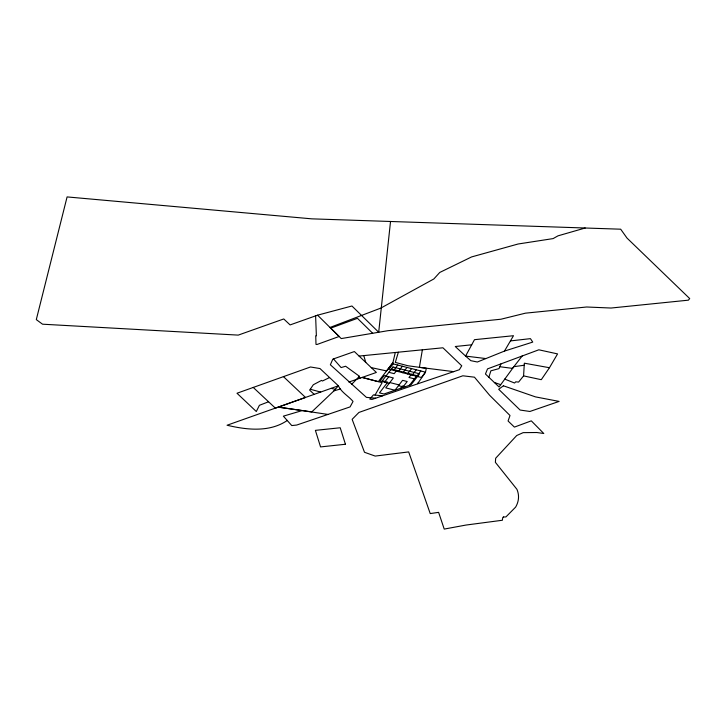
<?xml version="1.0" encoding="UTF-8"?>
<svg xmlns="http://www.w3.org/2000/svg" width="726" height="726" viewBox="0 0 726 726"><rect width="100%" height="100%" fill="white"/><g stroke="black" fill="none" stroke-linecap="round" stroke-linejoin="round"><path stroke-width="1.09" d="M504.67 379.072L514.562 383.029L515.732 381.831L518.591 382.076L523.582 375.896L524.335 363.191L549.455 367.728L557.568 353.907L538.819 349.805L487.536 368.881L485.449 374.008L499.061 386.976L513.836 366.684L524.208 365.242M390.524 221.484L378.691 332.263L341.238 338.579L330.003 327.453L380.76 308.123L433.858 278.956L439.747 272.459L471.582 256.931L518.11 244L553.103 238.6L558.022 235.832L585.192 228.009M422.396 349.642L419.401 367.329L453.668 371.639L459.358 369.715L461.745 365.804L442.933 347.79L359.071 356.067L354.379 351.556L332.807 359.152L330.366 364.779L366.439 397.376L375.678 398.184L417.459 383.909L425.436 372.311L426.344 368.273L407.921 365.75L395.316 362.41L398.365 352.219M375.678 398.184L372.021 399.436L369.788 399.118L373.445 394.862L375.043 395.062L382.148 382.656L362.147 377.429L378.328 381.658L392.893 362.728L395.28 352.546M418.112 382.956L417.886 383.764L453.668 371.639M488.87 377.257L490.867 370.823L498.998 368.626L500.994 363.871M504.461 351.094L513.491 335.711L474.486 339.677L465.584 356.085L470.856 360.677L477.363 362.011L504.461 351.094L532.748 342.091L530.443 338.643L510.432 340.921M549.455 367.728L541.287 379.689L523.582 375.896M384.635 382.112L388.746 376.776M393.664 370.378L397.766 365.051M396.75 370.369L394.2 373.681L388.846 372.302M398.284 371.567L402.385 366.24M402.894 372.756L407.005 367.42M407.513 373.935L411.615 368.608M400.634 388.31L402.413 386.005L405.253 386.731M411.442 374.262L408.974 377.475L414.437 378.872M412.132 375.124L416.234 369.788M409.5 385.279L416.878 375.696L391.423 368.962M416.742 376.304L420.853 370.977M392.893 362.728L386.577 370.932L371.276 367.619M522.221 355.958L512.511 368.381L499.806 366.721M351.611 384.363L359.479 376.322L345.63 366.24L341.111 367.574L333.47 358.916M359.479 376.322L358.372 377.42L360.287 378.074M287.414 420.381C269.673 432.542 246.858 429.928 227.066 425.236L338.361 385.787C341.592 392.603 348.344 395.87 353.054 401.442L350.068 406.914L296.716 425.046L291.761 425.563L283.367 416.161L302.243 410.562L328.007 414.446M329.568 377.538L322.453 381.005L321.545 380.388L313.314 384.753L309.675 390.152L314.213 394.381M268.566 401.777L259.4 405.308L256.305 411.524L236.994 393.247L310.483 366.984L319.985 368.554L338.361 385.787L333.978 390.842L340.576 388.936M330.711 328.152L357.455 318.324L372.674 333.27M317.58 315.175L290.101 324.921L283.748 318.959L238.237 335.113L42.535 324.195L36.3 319.612L67.091 196.918L311.79 218.844L620.685 229.198L627.019 238.083L689.7 298.567L688.411 300.165L611.056 308.033L586.626 306.998L525.442 313.169L500.967 319.222L387.902 330.702L378.691 332.263L351.938 306L317.58 315.175L339.124 336.483L316.99 344.496L315.991 344.36L315.746 335.811L316.364 335.793L315.61 315.864M348.852 382.076L376.367 372.447L359.071 356.067M471.709 344.805L455.256 346.511L465.584 356.085L485.585 358.526M375.043 395.062L382.557 395.842M302.243 410.562L278.312 407.123L311.763 411.923L335.557 389.336L331.056 388.392M389.826 382.548L399.064 384.916M389.254 383.292L380.025 380.923L384.127 375.596L393.356 377.965L385.724 387.875L394.953 390.252L402.594 380.333L407.204 381.513L403.102 386.849L398.483 385.66M310.283 389.245L320.683 392.085M494.37 382.493L500.595 384.626M253.202 387.403L275.39 408.157L305.519 397.458L283.394 376.576M363.771 355.595L365.777 362.41M503.517 517.003L502.773 517.447L502.356 520.261L466.001 525.052L444.221 529.082L438.613 512.356L430.219 513.572L408.674 451.917L375.188 456.073L364.497 452.28L352.137 419.338L358.934 412.441L462.825 375.796L474.468 377.184L489.633 395.298L510.006 415.508L508.064 420.998L514.407 427.106L531.296 420.853L543.774 433.495L536.786 432.514L523.165 432.642L516.712 435.527L495.677 458.224L495.377 462.326L516.921 489.306A55.258 31.908 0 0 1 515.605 507.138L505.922 516.921L503.517 517.003M393.156 363.871L389.045 369.198L421.361 377.493L425.463 372.157L393.156 363.871M392.947 366.984L382.321 380.778L387.729 382.166L379.489 392.875L383.945 394.009L411.134 384.716L419.537 373.808L392.947 366.984M503.408 385.796L498.698 389.299L520.115 410.045L529.907 411.47L559.102 401.414L535.479 396.886L503.408 385.796M345.449 444.258L320.556 446.917L315.393 430.364L340.213 427.768L345.449 444.258"/></g></svg>
